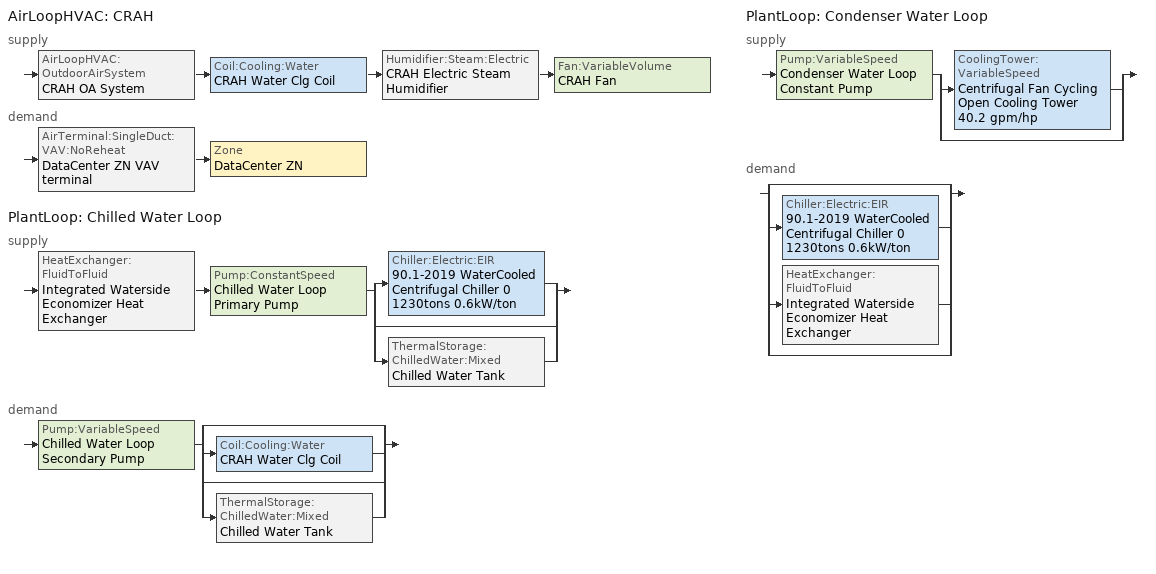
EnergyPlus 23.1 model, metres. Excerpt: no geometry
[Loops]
AirLoopHVAC 'CRAH'
 supply: AirLoopHVAC:OutdoorAirSystem 'CRAH OA System' > Coil:Cooling:Water 'CRAH Water Clg Coil' > Humidifier:Steam:Electric 'CRAH Electric Steam Humidifier' > Fan:VariableVolume 'CRAH Fan'
 demand: AirTerminal:SingleDuct:VAV:NoReheat 'DataCenter ZN VAV terminal' > Zone 'DataCenter ZN'
PlantLoop 'Chilled Water Loop'
 supply: HeatExchanger:FluidToFluid 'Integrated Waterside Economizer Heat Exchanger' > Pump:ConstantSpeed 'Chilled Water Loop Primary Pump' > split
  | Chiller:Electric:EIR '90.1-2019 WaterCooled  Centrifugal Chiller 0 1230tons 0.6kW/ton'
  | bypass
  | ThermalStorage:ChilledWater:Mixed 'Chilled Water Tank'
 demand: Pump:VariableSpeed 'Chilled Water Loop Secondary Pump' > split
  | bypass
  | Coil:Cooling:Water 'CRAH Water Clg Coil'
  | bypass
  | ThermalStorage:ChilledWater:Mixed 'Chilled Water Tank'
PlantLoop 'Condenser Water Loop'
 supply: Pump:VariableSpeed 'Condenser Water Loop Constant Pump' > split
  | CoolingTower:VariableSpeed 'Centrifugal Fan Cycling Open Cooling Tower 40.2 gpm/hp'
  | bypass
 demand: split
  | bypass
  | Chiller:Electric:EIR '90.1-2019 WaterCooled  Centrifugal Chiller 0 1230tons 0.6kW/ton'
  | HeatExchanger:FluidToFluid 'Integrated Waterside Economizer Heat Exchanger'
  | bypass
[AirLoopHVAC]
CRAH: Design return air flow fraction of supply air flow=1; Design supply air flow rate=Autosize
[AirTerminal:SingleDuct:VAV:NoReheat]
DataCenter ZN VAV terminal: Availability schedule=Always On Discrete; Constant minimum air flow fraction=0.1; Maximum air flow rate=Autosize; Zone minimum air flow input method=Constant
[AvailabilityManager:Scheduled] Schedule=Always On Discrete
CRAH Availability Manager; CRAH OA System Availability Manager
[Chiller:Electric:EIR]
90.1-2019 WaterCooled  Centrifugal Chiller 0 1230tons 0.6kW/ton: Basin heater capacity=0; Basin heater setpoint temperature=10; Chiller flow mode=NotModulated; Condenser fan power ratio=0; Condenser heat recovery relative capacity fraction=1; Condenser type=WaterCooled; Cooling capacity function of temperature curve=WaterCooled_Centrifugal_Chiller_2010_PathB_CAPFT; Electric input to cooling output ratio function of part load ratio curve=ChlrWtrCentPathAAllEIRRatio_fQRatio; Electric input to cooling output ratio function of temperature curve=WaterCooled_Centrifugal_Chiller_2010_PathB_EIRFT; End use subcategory=General; Fraction of compressor electric consumption rejected by condenser=1; Leaving chilled water lower temperature limit=2.22222; Maximum part load ratio=1; Minimum part load ratio=0.15; Minimum unloading ratio=0.25; Optimum part load ratio=1; Reference capacity=50000000; Reference chilled water flow rate=Autosize; Reference condenser fluid flow rate=2.95108; Reference cop=6.28036; Reference entering condenser fluid temperature=35; Reference leaving chilled water temperature=6.67; Sizing factor=1
[Coil:Cooling:Water]
CRAH Water Clg Coil: Availability schedule=DataCenter HVACOperationSchd; Design air flow rate=Autosize; Design inlet air humidity ratio=Autosize; Design inlet air temperature=Autosize; Design inlet water temperature=Autosize; Design outlet air humidity ratio=Autosize; Design outlet air temperature=Autosize; Design water flow rate=Autosize; Heat exchanger configuration=CrossFlow; Type of analysis=SimpleAnalysis
[Controller:MechanicalVentilation]
CRAH Vent Controller: Availability schedule=DataCenter MinOA_MotorizedDamper_Sched; Demand controlled ventilation=No; System outdoor air method=ZoneSum; Zone or zonelist name 1=DataCenter ZN; Design specification outdoor air object name 1=LargeDataCenterHighITE StandaloneDataCenter Ventilation
[Controller:OutdoorAir]
CRAH OA Controller: Control high indoor humidity based on outdoor humidity ratio=Yes; Economizer control action type=ModulateFlow; Economizer control type=NoEconomizer; Economizer maximum limit dry bulb temperature=28; Economizer maximum limit enthalpy=64000; Economizer minimum limit dry bulb temperature=-100; Heat recovery bypass control type=BypassWhenWithinEconomizerLimits; High humidity control=No; Lockout type=LockoutWithHeating; Maximum outdoor air flow rate=Autosize; Mechanical ventilation controller=CRAH Vent Controller; Minimum limit type=FixedMinimum; Minimum outdoor air flow rate=Autosize; Minimum outdoor air schedule=DataCenter MinOA_MotorizedDamper_Sched
[Controller:WaterCoil]
CRAH Water Clg Coil Controller: Action=Reverse; Actuator variable=Flow; Control variable=Temperature; Controller convergence tolerance=Autosize; Maximum actuated flow=Autosize; Minimum actuated flow=0
[CoolingTower:VariableSpeed]
Centrifugal Fan Cycling Open Cooling Tower 40.2 gpm/hp: Basin heater setpoint temperature=2; Blowdown calculation mode=ConcentrationRatio; Blowdown concentration ratio=3; Cell control=MaximalCell; Cell maximum water flow rate fraction=2.5; Cell minimum water flow rate fraction=0.33; Design air flow rate=Autosize; Design approach temperature=3.9; Design fan power=Autosize; Design inlet air wet bulb temperature=28; Design range temperature=3; Design water flow rate=2.95108; Drift loss percent=0.0005; End use subcategory=General; Evaporation loss factor=0.2; Evaporation loss mode=SaturatedExit; Fraction of tower capacity in free convection regime=0.125; Minimum air flow rate ratio=0.2; Model coefficient=Nanjing YorkCalc Tower Model; Model type=YorkCalcUserDefined; Number of cells=2; Sizing factor=1
[CoolingTowerPerformance:YorkCalc]
Nanjing YorkCalc Tower Model: Maximum approach temperature=40; Maximum inlet air wet bulb temperature=32; Maximum liquid to gas ratio=8; Maximum range temperature=22.2222; Maximum water flow rate ratio=4; Minimum approach temperature=1.1111; Minimum inlet air wet bulb temperature=-34.4; Minimum range temperature=0.5; Minimum water flow rate ratio=0.5; Coefficient 1=-0.359741; Coefficient 2=-0.0550536; Coefficient 3=0.00238504; Coefficient 4=0.173927; Coefficient 5=-0.0248474; Coefficient 6=0.000484302; Coefficient 7=-0.00558985; Coefficient 8=0.000577008; Coefficient 9=-1.34243e-05; Coefficient 10=2.84766; Coefficient 11=-0.121765; Coefficient 12=0.00145992; Coefficient 13=1.68043; Coefficient 14=-0.0166921; Coefficient 15=-0.000719053; Coefficient 16=-0.0254852; Coefficient 17=4.87492e-05; Coefficient 18=2.71923e-05; Coefficient 19=-0.0653766; Coefficient 20=-0.00227817; Coefficient 21=0.000250025; Coefficient 22=-0.0910565; Coefficient 23=0.00318176; Coefficient 24=3.86218e-05; Coefficient 25=-0.00342854; Coefficient 26=8.5659e-06; Coefficient 27=-1.51682e-06
[DesignSpecification:OutdoorAir]
LargeDataCenterHighITE StandaloneDataCenter Ventilation: Outdoor air flow air changes per hour=0; Outdoor air flow per person=0; Outdoor air flow per zone=0; Outdoor air flow per zone floor area=0.0003048; Outdoor air method=Sum
[EnergyManagementSystem:Actuator]
Name | Actuated component control type | Actuated component type | Actuated component unique
CRAH_Fan | Fan Air Mass Flow Rate | Fan | CRAH Fan
CRAH_T | Schedule Value | Schedule:Year | AHU Supply Temp Sch
CT_Pump | Pump Mass Flow Rate | Pump | Condenser Water Loop Constant Pump
Chiller_Pump | Pump Mass Flow Rate | Pump | Chilled Water Loop Secondary Pump
Chiller_T | Schedule Value | Schedule:Year | Chilled Water Loop Temp - 44F
ITE_rate | Schedule Value | Schedule:Year | DataCenter Equipment_SCH
TES_Use_Avail | Schedule Value | Schedule:Constant | TES_Use_Avail_Sch
TES_Source_Avail | Schedule Value | Schedule:Constant | TES_Source_Avail_Sch
TES_SOC_Actuator | Schedule Value | Schedule:Constant | TES_SOC_Obs
Chiller_Branch_Avail | On/Off Supervisory | Supply Side Branch | Chilled Water Loop Supply Branch 1
Chiller_Component_Avail | On/Off Supervisory | Plant Component Chiller:Electric:EIR | 90.1-2019 WaterCooled  Centrifugal Chiller 0 1230tons 0.6kW/ton
Chiller_Out_T_SP | Temperature Setpoint | System Node Setpoint | 90.1-2019 WaterCooled  Centrifugal Chiller 0 1230tons 0.6kW/ton Supply Outlet Water Node
Chiller_In_MFlow_Max | Mass Flow Rate Maximum Available Setpoint | System Node Setpoint | 90.1-2019 WaterCooled  Centrifugal Chiller 0 1230tons 0.6kW/ton Supply Inlet Water Node
Chiller_Avail_Obs | Schedule Value | Schedule:Constant | Chiller_Avail_Sch
TES_Use_MFlow_Max | Mass Flow Rate Maximum Available Setpoint | System Node Setpoint | CW Tank Use Inlet Node
TES_Use_MFlow_Min | Mass Flow Rate Minimum Available Setpoint | System Node Setpoint | CW Tank Use Inlet Node
TES_Source_MFlow_Max | Mass Flow Rate Maximum Available Setpoint | System Node Setpoint | CW Tank Source Inlet Node
TES_Source_MFlow_Min | Mass Flow Rate Minimum Available Setpoint | System Node Setpoint | CW Tank Source Inlet Node
TES_Avg_Temp_Actuator | Schedule Value | Schedule:Constant | TES_Avg_Temp_Obs
TES_Use_Outlet_T_SP | Temperature Setpoint | System Node Setpoint | CW Tank Use Outlet Node
Chiller_Bypass_Avail | On/Off Supervisory | Plant Component Pipe:Adiabatic | Chilled Water Loop Chiller Bypass
[EnergyManagementSystem:GlobalVariable]
EnergyManagementSystem:GlobalVariable 1: count; ITE_value; min_value_HVAC; max_value_HVA; min_value_ITE; max_value_ITE; SOC; T_tank_avg; TES_Action
[EnergyManagementSystem:Program]
P_1: SET min_value_HVAC = @Max CRAH_T_Now-0.5 11; SET max_value_HVAC = @Min CRAH_T_Now+0.5 22; SET CRAH_T = (max_value_HVAC-min_value_HVAC)*CRAH_T_S + min_value_HVAC; SET min_value_HVAC = @Max CRAH_Fan_Now-100 500; SET max_value_HVAC = @Min CRAH_Fan_Now+100 2000; SET CRAH_Fan = (max_value_HVAC-min_value_HVAC)*CRAH_Fan_S + min_value_HVAC; SET min_value_HVAC = @Max Chiller_T_Now-0.5 5.6; SET max_value_HVAC = @Min Chiller_T_Now+0.5 10; SET Chiller_T = (max_value_HVAC-min_value_HVAC)*Chiller_T_S + min_value_HVAC
P_2: SET ITE_rate = ITE_S
P_5: SET TES_Signal = TES_Set_Sensor; SET Max_Flow = 389.0; SET Flow = @Abs TES_Signal * Max_Flow; SET TES_Use_MFlow_Max = 0.0; SET TES_Use_MFlow_Min = 0.0; SET TES_Source_MFlow_Max = 0.0; SET TES_Source_MFlow_Min = 0.0; SET TES_Use_Avail = 0; SET TES_Source_Avail = 0; IF TES_Signal > 0.01;   SET TES_Use_Avail = 1;   SET TES_Use_MFlow_Max = Flow;   SET TES_Use_MFlow_Min = Flow;   SET TES_Source_Avail = 0; ELSEIF TES_Signal < 0.0 - 0.01;   SET TES_Source_Avail = 1;   SET TES_Source_MFlow_Max = Flow;   SET TES_Source_MFlow_Min = Flow;   SET TES_Use_Avail = 0; ENDIF; SET Chiller_Branch_Avail = 1; SET Chiller_Component_Avail = 1; SET Chiller_Out_T_SP = 6.67; SET Chiller_In_MFlow_Max = 9999.0; SET Chiller_Bypass_Avail = 1; SET Chiller_Avail_Obs = 1; IF TES_Signal > 0.01;   IF SOC > 0.15;     SET Chiller_Branch_Avail = 1;     SET Chiller_Component_Avail = 1;     SET Chiller_Out_T_SP = 6.67;     SET Chiller_In_MFlow_Max = 9999.0;     SET Chiller_Bypass_Avail = 1;     SET Chiller_Avail_Obs = 1;   ENDIF; ENDIF
P_6: SET T_tank_avg = T_tank; SET TES_SOC_HOT_TEMP = 12.0; SET TES_SOC_COLD_TEMP = 6.67; SET TES_SOC_TEMP_SPAN = TES_SOC_HOT_TEMP - TES_SOC_COLD_TEMP; SET SOC = (TES_SOC_HOT_TEMP - T_tank_avg) / TES_SOC_TEMP_SPAN; IF SOC < 0.0; SET SOC = 0.0; ENDIF; IF SOC > 1.0; SET SOC = 1.0; ENDIF; SET TES_SOC_Actuator = SOC; SET TES_Avg_Temp_Actuator = T_tank_avg; SET TES_Use_Outlet_T_SP = TES_SOC_COLD_TEMP
P_7: SET TES_Signal_Now = TES_Set_Sensor; SET Flow_Now = @Abs TES_Signal_Now * 389.0; IF TES_Signal_Now > 0.01;   SET TES_Use_Avail = 1;   SET TES_Use_MFlow_Max = Flow_Now;   SET TES_Use_MFlow_Min = Flow_Now;   IF SOC > 0.15;     SET Chiller_Branch_Avail = 1;     SET Chiller_Component_Avail = 1;     SET Chiller_Out_T_SP = 6.67;     SET Chiller_In_MFlow_Max = 9999.0;     SET Chiller_Bypass_Avail = 1;     SET Chiller_Avail_Obs = 1;   ENDIF; ELSEIF TES_Signal_Now < 0.0 - 0.01;   SET TES_Source_Avail = 1;   SET TES_Source_MFlow_Max = Flow_Now;   SET TES_Source_MFlow_Min = Flow_Now; ENDIF
[EnergyManagementSystem:ProgramCallingManager]
P1: BeginTimestepBeforePredictor; P_2; P_1; P_5
P2: EndOfZoneTimestepAfterZoneReporting; P_6
P3: InsideHVACSystemIterationLoop; P_7
[EnergyManagementSystem:Sensor]
Name | Output variable or output meter index key | Output variable or output meter
CRAH_Fan_Now | CRAH FAN | Fan Air Mass Flow Rate
CRAH_Fan_S | CRAH_Fan_Set | Schedule Value
CRAH_T_Now | AHU Supply Temp Sch | Schedule Value
CRAH_T_S | CRAH_T_Set | Schedule Value
CT_Pump_Now | Condenser Water Loop Constant Pump | Pump Mass Flow Rate
CT_Pump_S | CT_Pump_Set | Schedule Value
Chiller_Pump_Now | Chilled Water Loop Secondary Pump | Pump Mass Flow Rate
Chiller_Pump_S | Chiller_Pump_Set | Schedule Value
Chiller_T_Now | Chilled Water Loop Temp - 44F | Schedule Value
Chiller_T_S | Chiller_T_Set | Schedule Value
ITE_Now | DataCenter Equipment_SCH | Schedule Value
ITE_S | ITE_Set | Schedule Value
Wet_T | Environment | Site Outdoor Air WetBulb Temperature
Zone_Air_Now | DataCenter ZN | Zone Air Temperature
T_tank | Chilled Water Tank | Chilled Water Thermal Storage Tank Temperature
TES_Set_Sensor | TES_Set | Schedule Value
[Fan:VariableVolume]
CRAH Fan: Availability schedule=Always On Discrete; End use subcategory=General; Fan power coefficient 1=0.027828; Fan power coefficient 2=0.026583; Fan power coefficient 3=-0.087069; Fan power coefficient 4=1.03092; Fan power coefficient 5=0; Fan power minimum air flow rate=0; Fan power minimum flow fraction=0.1; Fan power minimum flow rate input method=Fraction; Fan total efficiency=0.9; Maximum flow rate=5000; Motor efficiency=0.962; Motor in airstream fraction=1; Pressure rise=300
[HeatExchanger:FluidToFluid]
Integrated Waterside Economizer Heat Exchanger: Availability schedule=Always On Discrete; Component override cooling control temperature mode=Loop; Control type=CoolingDifferentialOnOff; Heat exchange model type=CounterFlow; Heat exchanger u factor times area value=15000000; Heat transfer metering end use type=FreeCooling; Loop demand side design flow rate=Autosize; Loop supply side design flow rate=Autosize; Minimum temperature difference to activate heat exchanger=0; Operation maximum temperature limit=22.2222; Operation minimum temperature limit=1.66667; Sizing factor=1
[Humidifier:Steam:Electric]
CRAH Electric Steam Humidifier: Availability schedule=Always On Discrete; Rated capacity=Autosize; Rated power=Autosize
[PlantEquipmentList]
Chilled Water Loop Cooling Equipment List: Integrated Waterside Economizer Heat Exchanger, HeatExchanger:FluidToFluid, 90.1-2019 WaterCooled  Centrifugal Chiller 0 1230tons 0.6kW/ton, Chiller:Electric:EIR, ThermalStorage:ChilledWater:Mixed, Chilled Water Tank
Condenser Water Loop Cooling Equipment List: Centrifugal Fan Cycling Open Cooling Tower 40.2 gpm/hp, CoolingTower:VariableSpeed
[PlantEquipmentOperation:ComponentSetpoint]
Chilled Water Loop Setpoint Operation Scheme: Component 1 flow rate=Autosize; Component 2 flow rate=Autosize; Equipment 1=Integrated Waterside Economizer Heat Exchanger; Equipment 2=90.1-2019 WaterCooled  Centrifugal Chiller 0 1230tons 0.6kW/ton; Operation 1 type=Cooling; Operation 2 type=Cooling; Equipment 3=Chilled Water Tank; Component 3 flow rate=Autosize; Operation 3 type=Cooling
[PlantEquipmentOperation:CoolingLoad] Load range 1 lower limit=0; Load range 1 upper limit=1000000000
Name | Range 1 equipment list
Chilled Water Loop Cooling Operation Scheme | Chilled Water Loop Cooling Equipment List
Condenser Water Loop Cooling Operation Scheme | Condenser Water Loop Cooling Equipment List
[PlantEquipmentOperationSchemes] Control scheme 1 schedule=Always On Discrete
Name | Control scheme 1 | Control scheme 2 | Control scheme 2 schedule
Chilled Water Loop Operation Schemes | Chilled Water Loop Cooling Operation Scheme | Chilled Water Loop Setpoint Operation Scheme | Always On Discrete
Condenser Water Loop Operation Schemes | Condenser Water Loop Cooling Operation Scheme
[PlantLoop] Fluid type=Water; Load distribution scheme=Optimal; Minimum loop flow rate=0; Plant loop demand calculation scheme=SingleSetpoint; Plant loop volume=Autocalculate
Name | Common pipe simulation | Maximum loop flow rate | Maximum loop temperature | Minimum loop temperature | Plant equipment operation scheme
Chilled Water Loop | CommonPipe | Autosize | 40 | 1 | Chilled Water Loop Operation Schemes
Condenser Water Loop |  | 2.95108 | 80 | 5 | Condenser Water Loop Operation Schemes
[Pump:ConstantSpeed]
Chilled Water Loop Primary Pump: Design electric power per unit flow rate=348701.1; Design flow rate=Autosize; Design power consumption=Autosize; Design power sizing method=PowerPerFlowPerPressure; Design pump head=44836; Design shaft power per unit flow rate per unit head=1.28205; End use subcategory=General; Fraction of motor inefficiencies to fluid stream=0; Motor efficiency=0.924; Pump control type=Intermittent
[Pump:VariableSpeed] Design electric power per unit flow rate=348701.1; Design power consumption=Autosize; Design power sizing method=PowerPerFlowPerPressure; Design shaft power per unit flow rate per unit head=1.28205; End use subcategory=General; Fraction of motor inefficiencies to fluid stream=0; Motor efficiency=0.945; Pump control type=Intermittent; Coefficient 1 of the part load performance curve=0
Name | Design maximum flow rate | Design minimum flow rate | Design minimum flow rate fraction | Design pump head | Skin loss radiative fraction | Coefficient 2 of the part load performance curve | Coefficient 3 of the part load performance curve | Coefficient 4 of the part load performance curve
Chilled Water Loop Secondary Pump | Autosize | 0 | 0 | 114900 | 0.5 | 0.0205 | 0.4101 | 0.5753
Condenser Water Loop Constant Pump | 2.95108 | Autosize |  | 166900 |  | 1
[SetpointManager:FollowOutdoorAirTemperature]
Condenser Water Loop Setpoint Manager Follow OATwb with 8.0F Approach: Control variable=Temperature; Maximum setpoint temperature=36; Minimum setpoint temperature=5.55556; Offset temperature difference=4.444444; Reference temperature type=OutdoorAirWetBulb; Setpoint node or nodelist=Condenser Water Loop Supply Outlet Node
[SetpointManager:MixedAir] Control variable=Temperature
Name | Setpoint node or nodelist
CRAH Electric Steam Humidifier Outlet Air Node OS Default SPM | CRAH Electric Steam Humidifier Outlet Air Node
CRAH Mixed Air Node OS Default SPM | CRAH Mixed Air Node
CRAH Water Clg Coil Outlet Air Node OS Default SPM | CRAH Water Clg Coil Outlet Air Node
[SetpointManager:Scheduled] Control variable=Temperature
Name | Schedule | Setpoint node or nodelist
CRAH supply air setpoint manager | AHU Supply Temp Sch | CRAH Supply Outlet Node
Chilled Water Loop Setpoint Manager | Chilled Water Loop Temp - 44F | Chilled Water Loop Supply Outlet Node
Chilled Water Loop Setpoint Manager 1 | Chilled Water Loop Temp - 44F | 90.1-2019 WaterCooled  Centrifugal Chiller 0 1230tons 0.6kW/ton Supply Outlet Water Node
Chilled Water Loop Setpoint Manager 2 | Chilled Water Loop Temp - 44F | Chilled Water Loop Primary Pump Inlet Water Node
[SetpointManager:SingleZone:Humidity:Minimum]
Setpoint Manager Single Zone Humidity Minimum 1: Setpoint node or nodelist=CRAH Electric Steam Humidifier Outlet Air Node
[Sizing:Plant]
Name | Coincident sizing factor mode | Design loop exit temperature | Loop design temperature difference | Loop type | Sizing option | Zone timesteps in averaging window
Chilled Water Loop | None | 6.66667 | 5.61111 | Cooling | NonCoincident | 1
Condenser Water Loop | GlobalCoolingSizingFactor | 29.4444 | 5.55556 | Condenser | Coincident | 6
[Sizing:System]
CRAH: 100 outdoor air in cooling=No; 100 outdoor air in heating=No; Central cooling capacity control method=OnOff; Central cooling design supply air humidity ratio=0.0085; Central cooling design supply air temperature=12.7778; Central heating design supply air humidity ratio=0.008; Central heating design supply air temperature=12.7778; Central heating maximum system air flow ratio=0.3; Cooling design capacity=Autosize; Cooling design capacity method=CoolingDesignCapacity; Cooling design capacity per floor area=234.7; Cooling fraction of autosized cooling supply air flow rate=1; Cooling supply air flow rate=0; Cooling supply air flow rate method=DesignDay; Cooling supply air flow rate per floor area=0.00996765; Cooling supply air flow rate per unit cooling capacity=3.94755e-05; Design outdoor air flow rate=Autosize; Fraction of autosized cooling design capacity=1; Fraction of autosized heating design capacity=1; Heating design capacity=Autosize; Heating design capacity method=HeatingDesignCapacity; Heating design capacity per floor area=157; Heating fraction of autosized cooling supply air flow rate=1; Heating fraction of autosized heating supply air flow rate=1; Heating supply air flow rate=0; Heating supply air flow rate method=DesignDay; Heating supply air flow rate per floor area=0.00996765; Heating supply air flow rate per unit heating capacity=3.15882e-05; Precool design humidity ratio=0.008; Precool design temperature=27; Preheat design humidity ratio=0.008; Preheat design temperature=18; System outdoor air method=ZoneSum; Type of load to size on=Sensible; Type of zone sum to use=Coincident; Zone maximum outdoor air fraction=1
[Sizing:Zone]
DataCenter ZN: Account for dedicated outdoor air system=No; Cooling design air flow method=DesignDay; Cooling design air flow rate=0; Cooling minimum air flow=0; Cooling minimum air flow fraction=0; Cooling minimum air flow per zone floor area=0.000762; Design specification outdoor air object=LargeDataCenterHighITE StandaloneDataCenter Ventilation; Heating design air flow method=DesignDay; Heating design air flow rate=0; Heating maximum air flow=0.141576; Heating maximum air flow fraction=0.3; Heating maximum air flow per zone floor area=0.002032; Zone cooling design supply air humidity ratio=0.0085; Zone cooling design supply air humidity ratio difference=0.005; Zone cooling design supply air temperature=12.7778; Zone cooling design supply air temperature difference=11.11; Zone cooling design supply air temperature input method=SupplyAirTemperature; Zone heating design supply air humidity ratio=0.008; Zone heating design supply air temperature=12.7778; Zone heating design supply air temperature difference=11.11; Zone heating design supply air temperature input method=SupplyAirTemperature; Zone humidification design supply air humidity ratio difference=0.005; Zone latent cooling design supply air humidity ratio input method=HumidityRatioDifference; Zone latent heating design supply air humidity ratio input method=HumidityRatioDifference; Zone load sizing method=Sensible Load Only No Latent Load; Design specification zone air distribution object=DataCenter ZN Air Distribution
[ThermostatSetpoint:DualSetpoint]
LargeDataCenterHighITE StandaloneDataCenter Thermostat 1: Cooling setpoint temperature schedule=DataCenter CLGSETP_SCH; Heating setpoint temperature schedule=DataCenter HTGSETP_SCH
[ZoneControl:Thermostat]
DataCenter ZN Thermostat: Zone or zonelist=DataCenter ZN; Control 1=LargeDataCenterHighITE StandaloneDataCenter Thermostat 1; Control type schedule=DataCenter ZN Thermostat Schedule; Temperature difference between cutout and setpoint=0
[Zone equipment]
DataCenter ZN: DataCenter ZN VAV terminal
[ThermalStorage:ChilledWater:Mixed]
Chilled Water Tank: Tank volume=1400; Setpoint temperature schedule=TES_Charge_Setpoint; Deadband temperature difference=0.5; Minimum temperature limit=1; Nominal cooling capacity=9767442; Ambient temperature indicator=Zone; Ambient temperature zone=DataCenter ZN; Heat gain coefficient from ambient temperature=282; Use side heat transfer effectiveness=1; Use side availability schedule=TES_Use_Avail_Sch; Use side design flow rate=Autosize; Source side heat transfer effectiveness=1; Source side availability schedule=TES_Source_Avail_Sch; Source side design flow rate=Autosize; Tank recovery time=4
[DesignSpecification:ZoneAirDistribution]
DataCenter ZN Air Distribution: Zone air distribution effectiveness in cooling mode=1; Zone air distribution effectiveness in heating mode=1
[Curve:Biquadratic] Maximum value of x=10; Maximum value of y=46.11; Minimum value of x=5; Minimum value of y=17.78
Name | Coefficient1 constant | Coefficient2 x | Coefficient3 x 2 | Coefficient4 y | Coefficient5 y 2 | Coefficient6 x y
WaterCooled_Centrifugal_Chiller_2010_PathB_CAPFT | 0.536234 | 0.005581 | -0.0013654 | 0.0488966 | -0.0012018 | 0.0010523
WaterCooled_Centrifugal_Chiller_2010_PathB_EIRFT | 1.08218 | 0.0042977 | -0.0013182 | -0.0260781 | 0.0008256 | -0.0006013
[Curve:Quadratic]
ChlrWtrCentPathAAllEIRRatio_fQRatio: Maximum value of x=1; Minimum curve output=0.28; Minimum value of x=0.1; Coefficient1 constant=0.222149; Coefficient2 x=0.503156; Coefficient3 x 2=0.256905
[Schedule:Compact]
DataCenter ZN Thermostat Schedule: Through: 12/31, For: AllDays, Until: 24:00, 4
[Schedule:Constant]
Name | Hourly value
Always On Discrete; Chiller_Avail_Sch | 1
CRAH_Fan_Set; CRAH_T_Set; CT_Pump_Set; Chiller_Pump_Set; Chiller_T_Set; TES_Set; TES_Use_Avail_Sch; TES_Source_Avail_Sch | 0
ITE_Set | 0.45
TES_Charge_Setpoint | 6
TES_SOC_Obs | 0.5
TES_Avg_Temp_Obs | 10
[Schedule:Day:Interval]
AHU Supply Temp Sch Default: 24:00, 11, No
Chilled Water Loop Temp - 44F Default: 24:00, 5.6, No
DataCenter CLGSETP_SCH Default; DataCenter CLGSETP_SCH Summer Design Day; DataCenter CLGSETP_SCH Winter Design Day: 24:00, 35, No
DataCenter Equipment_SCH Default; DataCenter Equipment_SCH Summer Design Day; DataCenter Equipment_SCH Winter Design Day; DataCenter Equipment_SCH Wknd|Wkdy Day; DataCenter Equipment_SCH Wknd|Wkdy Day 1; DataCenter Equipment_SCH Wknd|Wkdy Day 2; DataCenter Equipment_SCH Wknd|Wkdy Day 3; DataCenter Equipment_SCH Wknd|Wkdy Day 4; DataCenter Equipment_SCH Wknd|Wkdy Day 5; DataCenter Equipment_SCH Wknd|Wkdy Day 6; DataCenter Equipment_SCH Wknd|Wkdy Day 7; DataCenter Equipment_SCH Wknd|Wkdy Day 8; DataCenter Equipment_SCH Wknd|Wkdy Day 9; DataCenter Equipment_SCH Wknd|Wkdy Day 10; DataCenter Equipment_SCH Wknd|Wkdy Day 11: 24:00, 0.75, No
DataCenter HTGSETP_SCH Default; DataCenter HTGSETP_SCH Summer Design Day; DataCenter HTGSETP_SCH Winter Design Day: 24:00, 15, No
DataCenter HVACOperationSchd Default; DataCenter HVACOperationSchd Summer Design Day; DataCenter HVACOperationSchd Winter Design Day; DataCenter MinOA_MotorizedDamper_Sched Default: 24:00, 1, No
[Schedule:Week:Daily]
AHU Supply Temp Sch Week Rule - Jan1-Dec31: AHU Supply Temp Sch Default, AHU Supply Temp Sch Default, AHU Supply Temp Sch Default, AHU Supply Temp Sch Default, AHU Supply Temp Sch Default, AHU Supply Temp Sch Default, AHU Supply Temp Sch Default, AHU Supply Temp Sch Default, AHU Supply Temp Sch Default, AHU Supply Temp Sch Default, AHU Supply Temp Sch Default, AHU Supply Temp Sch Default
Chilled Water Loop Temp - 44F Week Rule - Jan1-Dec31: Chilled Water Loop Temp - 44F Default, Chilled Water Loop Temp - 44F Default, Chilled Water Loop Temp - 44F Default, Chilled Water Loop Temp - 44F Default, Chilled Water Loop Temp - 44F Default, Chilled Water Loop Temp - 44F Default, Chilled Water Loop Temp - 44F Default, Chilled Water Loop Temp - 44F Default, Chilled Water Loop Temp - 44F Default, Chilled Water Loop Temp - 44F Default, Chilled Water Loop Temp - 44F Default, Chilled Water Loop Temp - 44F Default
DataCenter CLGSETP_SCH Week Rule - Jan1-Dec31: DataCenter CLGSETP_SCH Default, DataCenter CLGSETP_SCH Default, DataCenter CLGSETP_SCH Default, DataCenter CLGSETP_SCH Default, DataCenter CLGSETP_SCH Default, DataCenter CLGSETP_SCH Default, DataCenter CLGSETP_SCH Default, DataCenter CLGSETP_SCH Default, DataCenter CLGSETP_SCH Summer Design Day, DataCenter CLGSETP_SCH Winter Design Day, DataCenter CLGSETP_SCH Default, DataCenter CLGSETP_SCH Default
DataCenter Equipment_SCH Week Rule - Apr2-Apr29: DataCenter Equipment_SCH Wknd|Wkdy Day 3, DataCenter Equipment_SCH Wknd|Wkdy Day 3, DataCenter Equipment_SCH Wknd|Wkdy Day 3, DataCenter Equipment_SCH Wknd|Wkdy Day 3, DataCenter Equipment_SCH Wknd|Wkdy Day 3, DataCenter Equipment_SCH Wknd|Wkdy Day 3, DataCenter Equipment_SCH Wknd|Wkdy Day 3, DataCenter Equipment_SCH Default, DataCenter Equipment_SCH Summer Design Day, DataCenter Equipment_SCH Winter Design Day, DataCenter Equipment_SCH Default, DataCenter Equipment_SCH Default
DataCenter Equipment_SCH Week Rule - Apr30-May6: DataCenter Equipment_SCH Wknd|Wkdy Day 3, DataCenter Equipment_SCH Wknd|Wkdy Day 4, DataCenter Equipment_SCH Wknd|Wkdy Day 4, DataCenter Equipment_SCH Wknd|Wkdy Day 4, DataCenter Equipment_SCH Wknd|Wkdy Day 4, DataCenter Equipment_SCH Wknd|Wkdy Day 4, DataCenter Equipment_SCH Wknd|Wkdy Day 4, DataCenter Equipment_SCH Default, DataCenter Equipment_SCH Summer Design Day, DataCenter Equipment_SCH Winter Design Day, DataCenter Equipment_SCH Default, DataCenter Equipment_SCH Default
DataCenter Equipment_SCH Week Rule - Aug6-Aug26: DataCenter Equipment_SCH Wknd|Wkdy Day 7, DataCenter Equipment_SCH Wknd|Wkdy Day 7, DataCenter Equipment_SCH Wknd|Wkdy Day 7, DataCenter Equipment_SCH Wknd|Wkdy Day 7, DataCenter Equipment_SCH Wknd|Wkdy Day 7, DataCenter Equipment_SCH Wknd|Wkdy Day 7, DataCenter Equipment_SCH Wknd|Wkdy Day 7, DataCenter Equipment_SCH Default, DataCenter Equipment_SCH Summer Design Day, DataCenter Equipment_SCH Winter Design Day, DataCenter Equipment_SCH Default, DataCenter Equipment_SCH Default
DataCenter Equipment_SCH Week Rule - Aug27-Sep2: DataCenter Equipment_SCH Wknd|Wkdy Day 7, DataCenter Equipment_SCH Wknd|Wkdy Day 7, DataCenter Equipment_SCH Wknd|Wkdy Day 7, DataCenter Equipment_SCH Wknd|Wkdy Day 7, DataCenter Equipment_SCH Wknd|Wkdy Day 7, DataCenter Equipment_SCH Wknd|Wkdy Day 8, DataCenter Equipment_SCH Wknd|Wkdy Day 8, DataCenter Equipment_SCH Default, DataCenter Equipment_SCH Summer Design Day, DataCenter Equipment_SCH Winter Design Day, DataCenter Equipment_SCH Default, DataCenter Equipment_SCH Default
DataCenter Equipment_SCH Week Rule - Dec3-Dec31: DataCenter Equipment_SCH Wknd|Wkdy Day 11, DataCenter Equipment_SCH Wknd|Wkdy Day 11, DataCenter Equipment_SCH Wknd|Wkdy Day 11, DataCenter Equipment_SCH Wknd|Wkdy Day 11, DataCenter Equipment_SCH Wknd|Wkdy Day 11, DataCenter Equipment_SCH Wknd|Wkdy Day 11, DataCenter Equipment_SCH Wknd|Wkdy Day 11, DataCenter Equipment_SCH Default, DataCenter Equipment_SCH Summer Design Day, DataCenter Equipment_SCH Winter Design Day, DataCenter Equipment_SCH Default, DataCenter Equipment_SCH Default
DataCenter Equipment_SCH Week Rule - Feb5-Feb25: DataCenter Equipment_SCH Wknd|Wkdy Day 1, DataCenter Equipment_SCH Wknd|Wkdy Day 1, DataCenter Equipment_SCH Wknd|Wkdy Day 1, DataCenter Equipment_SCH Wknd|Wkdy Day 1, DataCenter Equipment_SCH Wknd|Wkdy Day 1, DataCenter Equipment_SCH Wknd|Wkdy Day 1, DataCenter Equipment_SCH Wknd|Wkdy Day 1, DataCenter Equipment_SCH Default, DataCenter Equipment_SCH Summer Design Day, DataCenter Equipment_SCH Winter Design Day, DataCenter Equipment_SCH Default, DataCenter Equipment_SCH Default
DataCenter Equipment_SCH Week Rule - Feb26-Mar4: DataCenter Equipment_SCH Wknd|Wkdy Day 1, DataCenter Equipment_SCH Wknd|Wkdy Day 1, DataCenter Equipment_SCH Wknd|Wkdy Day 1, DataCenter Equipment_SCH Wknd|Wkdy Day 2, DataCenter Equipment_SCH Wknd|Wkdy Day 2, DataCenter Equipment_SCH Wknd|Wkdy Day 2, DataCenter Equipment_SCH Wknd|Wkdy Day 2, DataCenter Equipment_SCH Default, DataCenter Equipment_SCH Summer Design Day, DataCenter Equipment_SCH Winter Design Day, DataCenter Equipment_SCH Default, DataCenter Equipment_SCH Default
DataCenter Equipment_SCH Week Rule - Jan1-Jan28: DataCenter Equipment_SCH Wknd|Wkdy Day, DataCenter Equipment_SCH Wknd|Wkdy Day, DataCenter Equipment_SCH Wknd|Wkdy Day, DataCenter Equipment_SCH Wknd|Wkdy Day, DataCenter Equipment_SCH Wknd|Wkdy Day, DataCenter Equipment_SCH Wknd|Wkdy Day, DataCenter Equipment_SCH Wknd|Wkdy Day, DataCenter Equipment_SCH Default, DataCenter Equipment_SCH Summer Design Day, DataCenter Equipment_SCH Winter Design Day, DataCenter Equipment_SCH Default, DataCenter Equipment_SCH Default
DataCenter Equipment_SCH Week Rule - Jan29-Feb4: DataCenter Equipment_SCH Wknd|Wkdy Day, DataCenter Equipment_SCH Wknd|Wkdy Day, DataCenter Equipment_SCH Wknd|Wkdy Day, DataCenter Equipment_SCH Wknd|Wkdy Day 1, DataCenter Equipment_SCH Wknd|Wkdy Day 1, DataCenter Equipment_SCH Wknd|Wkdy Day 1, DataCenter Equipment_SCH Wknd|Wkdy Day 1, DataCenter Equipment_SCH Default, DataCenter Equipment_SCH Summer Design Day, DataCenter Equipment_SCH Winter Design Day, DataCenter Equipment_SCH Default, DataCenter Equipment_SCH Default
DataCenter Equipment_SCH Week Rule - Jul2-Jul29: DataCenter Equipment_SCH Wknd|Wkdy Day 6, DataCenter Equipment_SCH Wknd|Wkdy Day 6, DataCenter Equipment_SCH Wknd|Wkdy Day 6, DataCenter Equipment_SCH Wknd|Wkdy Day 6, DataCenter Equipment_SCH Wknd|Wkdy Day 6, DataCenter Equipment_SCH Wknd|Wkdy Day 6, DataCenter Equipment_SCH Wknd|Wkdy Day 6, DataCenter Equipment_SCH Default, DataCenter Equipment_SCH Summer Design Day, DataCenter Equipment_SCH Winter Design Day, DataCenter Equipment_SCH Default, DataCenter Equipment_SCH Default
DataCenter Equipment_SCH Week Rule - Jul30-Aug5: DataCenter Equipment_SCH Wknd|Wkdy Day 6, DataCenter Equipment_SCH Wknd|Wkdy Day 6, DataCenter Equipment_SCH Wknd|Wkdy Day 7, DataCenter Equipment_SCH Wknd|Wkdy Day 7, DataCenter Equipment_SCH Wknd|Wkdy Day 7, DataCenter Equipment_SCH Wknd|Wkdy Day 7, DataCenter Equipment_SCH Wknd|Wkdy Day 7, DataCenter Equipment_SCH Default, DataCenter Equipment_SCH Summer Design Day, DataCenter Equipment_SCH Winter Design Day, DataCenter Equipment_SCH Default, DataCenter Equipment_SCH Default
DataCenter Equipment_SCH Week Rule - Jun4-Jun24: DataCenter Equipment_SCH Wknd|Wkdy Day 5, DataCenter Equipment_SCH Wknd|Wkdy Day 5, DataCenter Equipment_SCH Wknd|Wkdy Day 5, DataCenter Equipment_SCH Wknd|Wkdy Day 5, DataCenter Equipment_SCH Wknd|Wkdy Day 5, DataCenter Equipment_SCH Wknd|Wkdy Day 5, DataCenter Equipment_SCH Wknd|Wkdy Day 5, DataCenter Equipment_SCH Default, DataCenter Equipment_SCH Summer Design Day, DataCenter Equipment_SCH Winter Design Day, DataCenter Equipment_SCH Default, DataCenter Equipment_SCH Default
DataCenter Equipment_SCH Week Rule - Jun25-Jul1: DataCenter Equipment_SCH Wknd|Wkdy Day 5, DataCenter Equipment_SCH Wknd|Wkdy Day 5, DataCenter Equipment_SCH Wknd|Wkdy Day 5, DataCenter Equipment_SCH Wknd|Wkdy Day 5, DataCenter Equipment_SCH Wknd|Wkdy Day 5, DataCenter Equipment_SCH Wknd|Wkdy Day 5, DataCenter Equipment_SCH Wknd|Wkdy Day 6, DataCenter Equipment_SCH Default, DataCenter Equipment_SCH Summer Design Day, DataCenter Equipment_SCH Winter Design Day, DataCenter Equipment_SCH Default, DataCenter Equipment_SCH Default
DataCenter Equipment_SCH Week Rule - Mar5-Mar25: DataCenter Equipment_SCH Wknd|Wkdy Day 2, DataCenter Equipment_SCH Wknd|Wkdy Day 2, DataCenter Equipment_SCH Wknd|Wkdy Day 2, DataCenter Equipment_SCH Wknd|Wkdy Day 2, DataCenter Equipment_SCH Wknd|Wkdy Day 2, DataCenter Equipment_SCH Wknd|Wkdy Day 2, DataCenter Equipment_SCH Wknd|Wkdy Day 2, DataCenter Equipment_SCH Default, DataCenter Equipment_SCH Summer Design Day, DataCenter Equipment_SCH Winter Design Day, DataCenter Equipment_SCH Default, DataCenter Equipment_SCH Default
DataCenter Equipment_SCH Week Rule - Mar26-Apr1: DataCenter Equipment_SCH Wknd|Wkdy Day 2, DataCenter Equipment_SCH Wknd|Wkdy Day 2, DataCenter Equipment_SCH Wknd|Wkdy Day 2, DataCenter Equipment_SCH Wknd|Wkdy Day 2, DataCenter Equipment_SCH Wknd|Wkdy Day 2, DataCenter Equipment_SCH Wknd|Wkdy Day 2, DataCenter Equipment_SCH Wknd|Wkdy Day 3, DataCenter Equipment_SCH Default, DataCenter Equipment_SCH Summer Design Day, DataCenter Equipment_SCH Winter Design Day, DataCenter Equipment_SCH Default, DataCenter Equipment_SCH Default
DataCenter Equipment_SCH Week Rule - May7-May27: DataCenter Equipment_SCH Wknd|Wkdy Day 4, DataCenter Equipment_SCH Wknd|Wkdy Day 4, DataCenter Equipment_SCH Wknd|Wkdy Day 4, DataCenter Equipment_SCH Wknd|Wkdy Day 4, DataCenter Equipment_SCH Wknd|Wkdy Day 4, DataCenter Equipment_SCH Wknd|Wkdy Day 4, DataCenter Equipment_SCH Wknd|Wkdy Day 4, DataCenter Equipment_SCH Default, DataCenter Equipment_SCH Summer Design Day, DataCenter Equipment_SCH Winter Design Day, DataCenter Equipment_SCH Default, DataCenter Equipment_SCH Default
DataCenter Equipment_SCH Week Rule - May28-Jun3: DataCenter Equipment_SCH Wknd|Wkdy Day 4, DataCenter Equipment_SCH Wknd|Wkdy Day 4, DataCenter Equipment_SCH Wknd|Wkdy Day 4, DataCenter Equipment_SCH Wknd|Wkdy Day 4, DataCenter Equipment_SCH Wknd|Wkdy Day 5, DataCenter Equipment_SCH Wknd|Wkdy Day 5, DataCenter Equipment_SCH Wknd|Wkdy Day 5, DataCenter Equipment_SCH Default, DataCenter Equipment_SCH Summer Design Day, DataCenter Equipment_SCH Winter Design Day, DataCenter Equipment_SCH Default, DataCenter Equipment_SCH Default
DataCenter Equipment_SCH Week Rule - Nov5-Nov25: DataCenter Equipment_SCH Wknd|Wkdy Day 10, DataCenter Equipment_SCH Wknd|Wkdy Day 10, DataCenter Equipment_SCH Wknd|Wkdy Day 10, DataCenter Equipment_SCH Wknd|Wkdy Day 10, DataCenter Equipment_SCH Wknd|Wkdy Day 10, DataCenter Equipment_SCH Wknd|Wkdy Day 10, DataCenter Equipment_SCH Wknd|Wkdy Day 10, DataCenter Equipment_SCH Default, DataCenter Equipment_SCH Summer Design Day, DataCenter Equipment_SCH Winter Design Day, DataCenter Equipment_SCH Default, DataCenter Equipment_SCH Default
DataCenter Equipment_SCH Week Rule - Nov26-Dec2: DataCenter Equipment_SCH Wknd|Wkdy Day 10, DataCenter Equipment_SCH Wknd|Wkdy Day 10, DataCenter Equipment_SCH Wknd|Wkdy Day 10, DataCenter Equipment_SCH Wknd|Wkdy Day 10, DataCenter Equipment_SCH Wknd|Wkdy Day 10, DataCenter Equipment_SCH Wknd|Wkdy Day 11, DataCenter Equipment_SCH Wknd|Wkdy Day 11, DataCenter Equipment_SCH Default, DataCenter Equipment_SCH Summer Design Day, DataCenter Equipment_SCH Winter Design Day, DataCenter Equipment_SCH Default, DataCenter Equipment_SCH Default
DataCenter Equipment_SCH Week Rule - Oct1-Oct28: DataCenter Equipment_SCH Wknd|Wkdy Day 9, DataCenter Equipment_SCH Wknd|Wkdy Day 9, DataCenter Equipment_SCH Wknd|Wkdy Day 9, DataCenter Equipment_SCH Wknd|Wkdy Day 9, DataCenter Equipment_SCH Wknd|Wkdy Day 9, DataCenter Equipment_SCH Wknd|Wkdy Day 9, DataCenter Equipment_SCH Wknd|Wkdy Day 9, DataCenter Equipment_SCH Default, DataCenter Equipment_SCH Summer Design Day, DataCenter Equipment_SCH Winter Design Day, DataCenter Equipment_SCH Default, DataCenter Equipment_SCH Default
DataCenter Equipment_SCH Week Rule - Oct29-Nov4: DataCenter Equipment_SCH Wknd|Wkdy Day 9, DataCenter Equipment_SCH Wknd|Wkdy Day 9, DataCenter Equipment_SCH Wknd|Wkdy Day 9, DataCenter Equipment_SCH Wknd|Wkdy Day 10, DataCenter Equipment_SCH Wknd|Wkdy Day 10, DataCenter Equipment_SCH Wknd|Wkdy Day 10, DataCenter Equipment_SCH Wknd|Wkdy Day 10, DataCenter Equipment_SCH Default, DataCenter Equipment_SCH Summer Design Day, DataCenter Equipment_SCH Winter Design Day, DataCenter Equipment_SCH Default, DataCenter Equipment_SCH Default
DataCenter Equipment_SCH Week Rule - Sep3-Sep30: DataCenter Equipment_SCH Wknd|Wkdy Day 8, DataCenter Equipment_SCH Wknd|Wkdy Day 8, DataCenter Equipment_SCH Wknd|Wkdy Day 8, DataCenter Equipment_SCH Wknd|Wkdy Day 8, DataCenter Equipment_SCH Wknd|Wkdy Day 8, DataCenter Equipment_SCH Wknd|Wkdy Day 8, DataCenter Equipment_SCH Wknd|Wkdy Day 8, DataCenter Equipment_SCH Default, DataCenter Equipment_SCH Summer Design Day, DataCenter Equipment_SCH Winter Design Day, DataCenter Equipment_SCH Default, DataCenter Equipment_SCH Default
DataCenter HTGSETP_SCH Week Rule - Jan1-Dec31: DataCenter HTGSETP_SCH Default, DataCenter HTGSETP_SCH Default, DataCenter HTGSETP_SCH Default, DataCenter HTGSETP_SCH Default, DataCenter HTGSETP_SCH Default, DataCenter HTGSETP_SCH Default, DataCenter HTGSETP_SCH Default, DataCenter HTGSETP_SCH Default, DataCenter HTGSETP_SCH Summer Design Day, DataCenter HTGSETP_SCH Winter Design Day, DataCenter HTGSETP_SCH Default, DataCenter HTGSETP_SCH Default
DataCenter HVACOperationSchd Week Rule - Jan1-Dec31: DataCenter HVACOperationSchd Default, DataCenter HVACOperationSchd Default, DataCenter HVACOperationSchd Default, DataCenter HVACOperationSchd Default, DataCenter HVACOperationSchd Default, DataCenter HVACOperationSchd Default, DataCenter HVACOperationSchd Default, DataCenter HVACOperationSchd Default, DataCenter HVACOperationSchd Summer Design Day, DataCenter HVACOperationSchd Winter Design Day, DataCenter HVACOperationSchd Default, DataCenter HVACOperationSchd Default
DataCenter MinOA_MotorizedDamper_Sched Week Rule - Jan1-Dec31: DataCenter MinOA_MotorizedDamper_Sched Default, DataCenter MinOA_MotorizedDamper_Sched Default, DataCenter MinOA_MotorizedDamper_Sched Default, DataCenter MinOA_MotorizedDamper_Sched Default, DataCenter MinOA_MotorizedDamper_Sched Default, DataCenter MinOA_MotorizedDamper_Sched Default, DataCenter MinOA_MotorizedDamper_Sched Default, DataCenter MinOA_MotorizedDamper_Sched Default, DataCenter MinOA_MotorizedDamper_Sched Default, DataCenter MinOA_MotorizedDamper_Sched Default, DataCenter MinOA_MotorizedDamper_Sched Default, DataCenter MinOA_MotorizedDamper_Sched Default
[Schedule:Year]
AHU Supply Temp Sch: AHU Supply Temp Sch Week Rule - Jan1-Dec31, 1, 1, 12, 31
Chilled Water Loop Temp - 44F: Chilled Water Loop Temp - 44F Week Rule - Jan1-Dec31, 1, 1, 12, 31
DataCenter CLGSETP_SCH: DataCenter CLGSETP_SCH Week Rule - Jan1-Dec31, 1, 1, 12, 31
DataCenter Equipment_SCH: DataCenter Equipment_SCH Week Rule - Jan1-Jan28, 1, 1, 1, 28, DataCenter Equipment_SCH Week Rule - Jan29-Feb4, 1, 29, 2, 4, DataCenter Equipment_SCH Week Rule - Feb5-Feb25, 2, 5, 2, 25, DataCenter Equipment_SCH Week Rule - Feb26-Mar4, 2, 26, 3, 4, DataCenter Equipment_SCH Week Rule - Mar5-Mar25, 3, 5, 3, 25, DataCenter Equipment_SCH Week Rule - Mar26-Apr1, 3, 26, 4, 1, DataCenter Equipment_SCH Week Rule - Apr2-Apr29, 4, 2, 4, 29, DataCenter Equipment_SCH Week Rule - Apr30-May6, 4, 30, 5, 6, DataCenter Equipment_SCH Week Rule - May7-May27, 5, 7, 5, 27, DataCenter Equipment_SCH Week Rule - May28-Jun3, 5, 28, 6, 3, DataCenter Equipment_SCH Week Rule - Jun4-Jun24, 6, 4, 6, 24, DataCenter Equipment_SCH Week Rule - Jun25-Jul1, 6, 25, 7, 1, DataCenter Equipment_SCH Week Rule - Jul2-Jul29, 7, 2, 7, 29, DataCenter Equipment_SCH Week Rule - Jul30-Aug5, 7, 30, 8, 5, DataCenter Equipment_SCH Week Rule - Aug6-Aug26, 8, 6, 8, 26, DataCenter Equipment_SCH Week Rule - Aug27-Sep2, 8, 27, 9, 2, DataCenter Equipment_SCH Week Rule - Sep3-Sep30, 9, 3, 9, 30, DataCenter Equipment_SCH Week Rule - Oct1-Oct28, 10, 1, 10, 28, DataCenter Equipment_SCH Week Rule - Oct29-Nov4, 10, 29, 11, 4, DataCenter Equipment_SCH Week Rule - Nov5-Nov25, 11, 5, 11, 25, DataCenter Equipment_SCH Week Rule - Nov26-Dec2, 11, 26, 12, 2, DataCenter Equipment_SCH Week Rule - Dec3-Dec31, 12, 3, 12, 31
DataCenter HTGSETP_SCH: DataCenter HTGSETP_SCH Week Rule - Jan1-Dec31, 1, 1, 12, 31
DataCenter HVACOperationSchd: DataCenter HVACOperationSchd Week Rule - Jan1-Dec31, 1, 1, 12, 31
DataCenter MinOA_MotorizedDamper_Sched: DataCenter MinOA_MotorizedDamper_Sched Week Rule - Jan1-Dec31, 1, 1, 12, 31
